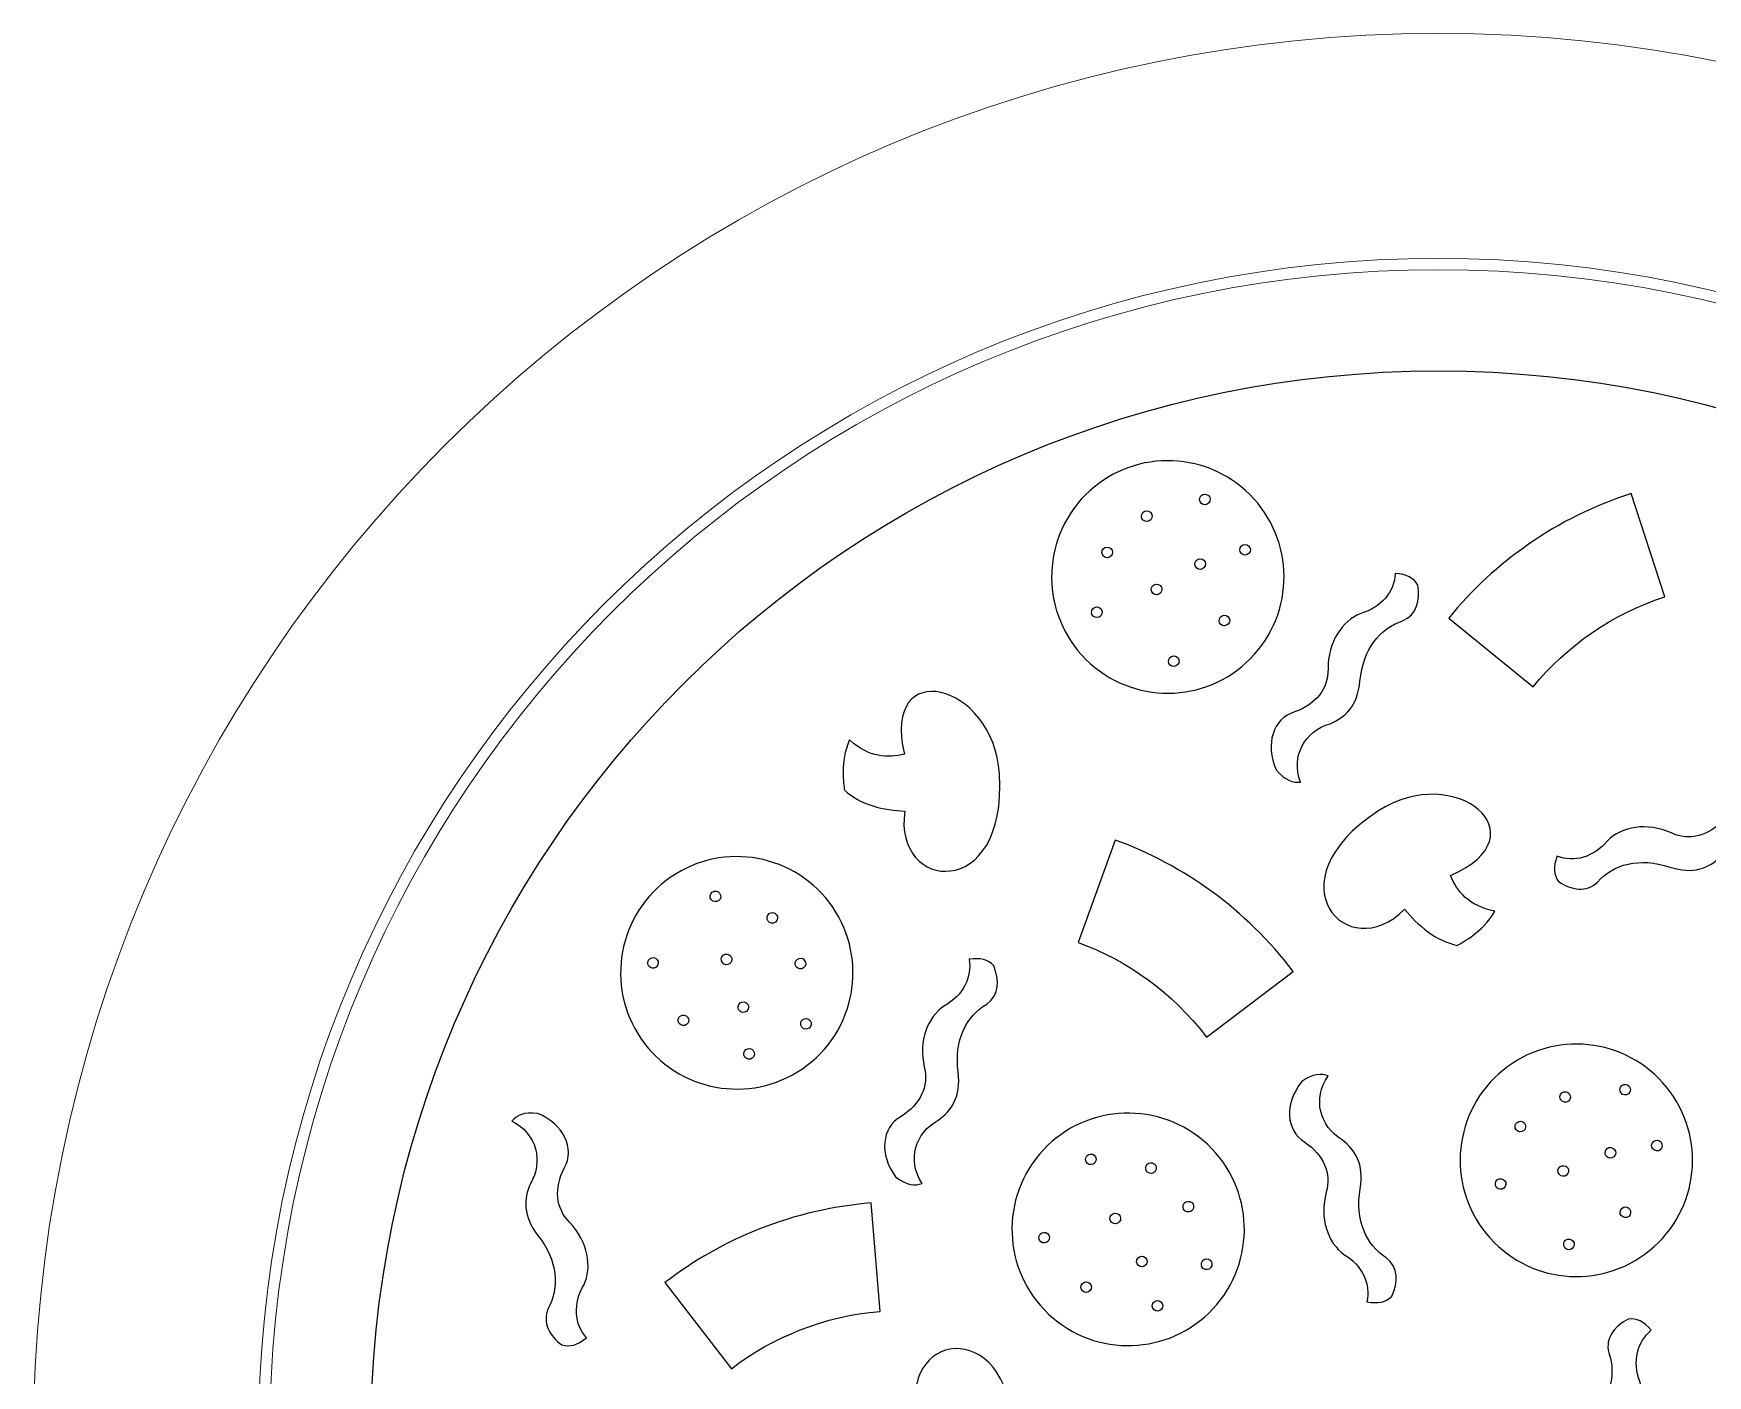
# Model space of a CAD drawing. Header units: millimetres. Extents: x -85 to 85, y -161 to 152.
# Drawn here: x -80.62 to -47.8, y 125.43 to 151.73 of the extents above; entities that cross this region are included whole.
import ezdxf

# ---------------------------------------------------------------- set-up
doc = ezdxf.new("R2010")
doc.units = ezdxf.units.MM
doc.header["$MEASUREMENT"] = 0
doc.layers.add('Layer 1', color=7, linetype='Continuous')

msp = doc.modelspace()

# ---------------------------------------------------------------- linework, layer by layer
at = {"layer": 'Layer 1', "color": 1, "lineweight": 9}
for points in [[(-25.534, 124.186), (-25.534, 108.974), (-37.866, 96.642), (-53.078, 96.642), (-53.078, 96.642), (-68.291, 96.642), (-80.623, 108.974), (-80.623, 124.186), (-80.623, 124.186), (-80.623, 139.399), (-68.291, 151.731), (-53.078, 151.731), (-53.078, 151.731), (-37.866, 151.731), (-25.534, 139.399), (-25.534, 124.186)], [(-29.943, 124.186), (-29.943, 111.409), (-40.301, 101.051), (-53.078, 101.051), (-53.078, 101.051), (-65.856, 101.051), (-76.214, 111.409), (-76.214, 124.186), (-76.214, 124.186), (-76.214, 136.964), (-65.856, 147.322), (-53.078, 147.322), (-53.078, 147.322), (-40.301, 147.322), (-29.943, 136.964), (-29.943, 124.186)], [(-30.162, 124.186), (-30.162, 111.53), (-40.422, 101.271), (-53.078, 101.271), (-53.078, 101.271), (-65.734, 101.271), (-75.994, 111.53), (-75.994, 124.186), (-75.994, 124.186), (-75.994, 136.842), (-65.734, 147.102), (-53.078, 147.102), (-53.078, 147.102), (-40.422, 147.102), (-30.162, 136.842), (-30.162, 124.186)]]:
    msp.add_open_spline(points, degree=3, knots=[0, 0, 0, 0, 0.2, 0.2, 0.2, 0.2, 0.4, 0.4, 0.4, 0.4, 0.6, 0.6, 0.6, 0.6, 1, 1, 1, 1], dxfattribs=at)
at = {"layer": 'Layer 1', "color": 250}
for points, knots in [([(-53.078, 145.118), (-64.639, 145.118), (-74.01, 135.746), (-74.01, 124.186), (-74.01, 124.186), (-74.01, 112.626), (-64.639, 103.255), (-53.078, 103.255), (-53.078, 103.255), (-41.518, 103.255), (-32.147, 112.626), (-32.147, 124.186), (-32.147, 124.186), (-32.147, 135.746), (-41.518, 145.118), (-53.078, 145.118)], [0, 0, 0, 0, 0.2, 0.2, 0.2, 0.2, 0.4, 0.4, 0.4, 0.4, 0.6, 0.6, 0.6, 0.6, 1, 1, 1, 1]), ([(-60.076, 142.601), (-59.237, 143.537), (-57.796, 143.616), (-56.859, 142.776), (-56.859, 142.776), (-55.922, 141.936), (-55.844, 140.496), (-56.684, 139.559), (-56.684, 139.559), (-57.524, 138.622), (-58.964, 138.543), (-59.901, 139.383), (-59.901, 139.383), (-60.838, 140.223), (-60.917, 141.663), (-60.076, 142.601)], [0, 0, 0, 0, 0.2, 0.2, 0.2, 0.2, 0.4, 0.4, 0.4, 0.4, 0.6, 0.6, 0.6, 0.6, 1, 1, 1, 1]), ([(-57.575, 142.529), (-57.536, 142.572), (-57.54, 142.637), (-57.583, 142.676), (-57.583, 142.676), (-57.626, 142.714), (-57.691, 142.711), (-57.73, 142.668), (-57.73, 142.668), (-57.768, 142.625), (-57.765, 142.559), (-57.722, 142.521), (-57.722, 142.521), (-57.679, 142.482), (-57.613, 142.486), (-57.575, 142.529)], [0, 0, 0, 0, 0.2, 0.2, 0.2, 0.2, 0.4, 0.4, 0.4, 0.4, 0.6, 0.6, 0.6, 0.6, 1, 1, 1, 1]), ([(-49.292, 142.717), (-49.292, 142.717), (-48.634, 140.69), (-48.634, 140.69), (-48.634, 140.69), (-49.685, 140.349), (-50.562, 139.722), (-51.215, 138.928), (-51.215, 138.928), (-51.215, 138.928), (-52.872, 140.274), (-52.872, 140.274), (-52.872, 140.274), (-52.872, 140.274), (-52.872, 140.274), (-52.872, 140.274), (-52.872, 140.274), (-51.968, 141.377), (-50.75, 142.244), (-49.292, 142.717)], [0, 0, 0, 0, 0.166667, 0.166667, 0.166667, 0.166667, 0.333333, 0.333333, 0.333333, 0.333333, 0.5, 0.5, 0.5, 0.5, 0.666667, 0.666667, 0.666667, 0.666667, 1, 1, 1, 1]), ([(-58.714, 142.202), (-58.676, 142.245), (-58.68, 142.311), (-58.722, 142.349), (-58.722, 142.349), (-58.765, 142.387), (-58.831, 142.384), (-58.869, 142.341), (-58.869, 142.341), (-58.908, 142.298), (-58.904, 142.233), (-58.862, 142.194), (-58.862, 142.194), (-58.818, 142.156), (-58.753, 142.159), (-58.714, 142.202)], [0, 0, 0, 0, 0.2, 0.2, 0.2, 0.2, 0.4, 0.4, 0.4, 0.4, 0.6, 0.6, 0.6, 0.6, 1, 1, 1, 1]), ([(-59.491, 141.492), (-59.453, 141.535), (-59.456, 141.6), (-59.499, 141.639), (-59.499, 141.639), (-59.542, 141.677), (-59.608, 141.674), (-59.646, 141.631), (-59.646, 141.631), (-59.685, 141.588), (-59.681, 141.523), (-59.638, 141.484), (-59.638, 141.484), (-59.595, 141.445), (-59.53, 141.449), (-59.491, 141.492)], [0, 0, 0, 0, 0.2, 0.2, 0.2, 0.2, 0.4, 0.4, 0.4, 0.4, 0.6, 0.6, 0.6, 0.6, 1, 1, 1, 1]), ([(-56.788, 141.544), (-56.749, 141.587), (-56.753, 141.652), (-56.796, 141.691), (-56.796, 141.691), (-56.839, 141.729), (-56.904, 141.725), (-56.942, 141.683), (-56.942, 141.683), (-56.981, 141.64), (-56.978, 141.574), (-56.935, 141.536), (-56.935, 141.536), (-56.892, 141.497), (-56.826, 141.501), (-56.788, 141.544)], [0, 0, 0, 0, 0.2, 0.2, 0.2, 0.2, 0.4, 0.4, 0.4, 0.4, 0.6, 0.6, 0.6, 0.6, 1, 1, 1, 1]), ([(-57.666, 141.262), (-57.627, 141.305), (-57.631, 141.37), (-57.674, 141.409), (-57.674, 141.409), (-57.717, 141.447), (-57.782, 141.444), (-57.821, 141.401), (-57.821, 141.401), (-57.859, 141.358), (-57.856, 141.292), (-57.813, 141.254), (-57.813, 141.254), (-57.77, 141.216), (-57.704, 141.219), (-57.666, 141.262)], [0, 0, 0, 0, 0.2, 0.2, 0.2, 0.2, 0.4, 0.4, 0.4, 0.4, 0.6, 0.6, 0.6, 0.6, 1, 1, 1, 1]), ([(-58.67, 140.756), (-58.627, 140.717), (-58.562, 140.721), (-58.523, 140.764), (-58.523, 140.764), (-58.485, 140.807), (-58.489, 140.872), (-58.531, 140.911), (-58.531, 140.911), (-58.574, 140.949), (-58.64, 140.946), (-58.678, 140.903), (-58.678, 140.903), (-58.717, 140.86), (-58.713, 140.794), (-58.67, 140.756)], [0, 0, 0, 0, 0.2, 0.2, 0.2, 0.2, 0.4, 0.4, 0.4, 0.4, 0.6, 0.6, 0.6, 0.6, 1, 1, 1, 1]), ([(-55.239, 139.276), (-55.242, 139.802), (-54.962, 140.223), (-54.594, 140.365), (-54.594, 140.365), (-54.195, 140.476), (-53.932, 140.796), (-53.923, 141.15), (-53.923, 141.15), (-53.692, 141.129), (-53.564, 141.066), (-53.478, 140.92), (-53.478, 140.92), (-53.427, 140.63), (-53.493, 140.335), (-53.776, 140.217), (-53.776, 140.217), (-54.219, 140.075), (-54.556, 139.661), (-54.612, 139.039), (-54.612, 139.039), (-54.657, 138.551), (-54.906, 138.324), (-55.199, 138.203), (-55.199, 138.203), (-55.687, 138.06), (-55.972, 137.579), (-55.779, 137.058), (-55.779, 137.058), (-55.928, 137.045), (-56.077, 137.086), (-56.255, 137.301), (-56.255, 137.301), (-56.476, 137.799), (-56.319, 138.305), (-55.894, 138.434), (-55.894, 138.434), (-55.476, 138.582), (-55.231, 138.886), (-55.239, 139.276)], [0, 0, 0, 0, 0.090909, 0.090909, 0.090909, 0.090909, 0.181818, 0.181818, 0.181818, 0.181818, 0.272727, 0.272727, 0.272727, 0.272727, 0.363636, 0.363636, 0.363636, 0.363636, 0.454545, 0.454545, 0.454545, 0.454545, 0.545455, 0.545455, 0.545455, 0.545455, 0.636364, 0.636364, 0.636364, 0.636364, 0.727273, 0.727273, 0.727273, 0.727273, 0.818182, 0.818182, 0.818182, 0.818182, 1, 1, 1, 1]), ([(-59.696, 140.318), (-59.658, 140.361), (-59.661, 140.427), (-59.704, 140.465), (-59.704, 140.465), (-59.747, 140.504), (-59.813, 140.5), (-59.851, 140.457), (-59.851, 140.457), (-59.89, 140.414), (-59.886, 140.349), (-59.843, 140.311), (-59.843, 140.311), (-59.8, 140.272), (-59.735, 140.275), (-59.696, 140.318)], [0, 0, 0, 0, 0.2, 0.2, 0.2, 0.2, 0.4, 0.4, 0.4, 0.4, 0.6, 0.6, 0.6, 0.6, 1, 1, 1, 1]), ([(-57.194, 140.156), (-57.155, 140.198), (-57.159, 140.264), (-57.202, 140.303), (-57.202, 140.303), (-57.244, 140.341), (-57.31, 140.337), (-57.348, 140.295), (-57.348, 140.295), (-57.387, 140.252), (-57.384, 140.186), (-57.341, 140.148), (-57.341, 140.148), (-57.298, 140.109), (-57.232, 140.113), (-57.194, 140.156)], [0, 0, 0, 0, 0.2, 0.2, 0.2, 0.2, 0.4, 0.4, 0.4, 0.4, 0.6, 0.6, 0.6, 0.6, 1, 1, 1, 1]), ([(-64.625, 137.884), (-64.228, 137.534), (-63.876, 137.525), (-63.544, 137.607), (-63.544, 137.607), (-64.003, 139.541), (-61.797, 139.027), (-61.682, 137.218), (-61.682, 137.218), (-61.523, 134.695), (-63.775, 134.912), (-63.537, 136.489), (-63.537, 136.489), (-63.938, 136.505), (-64.411, 136.613), (-64.723, 136.899), (-64.723, 136.899), (-64.731, 137.019), (-64.813, 137.435), (-64.625, 137.884)], [0, 0, 0, 0, 0.166667, 0.166667, 0.166667, 0.166667, 0.333333, 0.333333, 0.333333, 0.333333, 0.5, 0.5, 0.5, 0.5, 0.666667, 0.666667, 0.666667, 0.666667, 1, 1, 1, 1]), ([(-58.187, 139.36), (-58.148, 139.403), (-58.152, 139.468), (-58.195, 139.507), (-58.195, 139.507), (-58.238, 139.545), (-58.303, 139.541), (-58.341, 139.499), (-58.341, 139.499), (-58.38, 139.456), (-58.377, 139.39), (-58.334, 139.352), (-58.334, 139.352), (-58.291, 139.314), (-58.225, 139.317), (-58.187, 139.36)], [0, 0, 0, 0, 0.2, 0.2, 0.2, 0.2, 0.4, 0.4, 0.4, 0.4, 0.6, 0.6, 0.6, 0.6, 1, 1, 1, 1]), ([(-52.836, 135.228), (-52.703, 134.912), (-52.486, 134.635), (-51.968, 134.526), (-51.968, 134.526), (-52.216, 134.106), (-52.6, 133.924), (-52.699, 133.859), (-52.699, 133.859), (-53.116, 133.939), (-53.485, 134.253), (-53.737, 134.565), (-53.737, 134.565), (-54.86, 133.432), (-56.379, 135.109), (-54.26, 136.488), (-54.26, 136.488), (-52.742, 137.477), (-51.01, 136.014), (-52.836, 135.228)], [0, 0, 0, 0, 0.166667, 0.166667, 0.166667, 0.166667, 0.333333, 0.333333, 0.333333, 0.333333, 0.5, 0.5, 0.5, 0.5, 0.666667, 0.666667, 0.666667, 0.666667, 1, 1, 1, 1]), ([(-47.471, 136.326), (-47.183, 136.663), (-46.656, 136.605), (-46.288, 136.204), (-46.288, 136.204), (-46.163, 135.954), (-46.185, 135.801), (-46.257, 135.67), (-46.257, 135.67), (-46.657, 136.055), (-47.211, 135.987), (-47.537, 135.597), (-47.537, 135.597), (-47.765, 135.377), (-48.074, 135.24), (-48.538, 135.394), (-48.538, 135.394), (-49.132, 135.591), (-49.646, 135.448), (-49.954, 135.099), (-49.954, 135.099), (-50.174, 134.886), (-50.471, 134.945), (-50.716, 135.107), (-50.716, 135.107), (-50.816, 135.244), (-50.823, 135.387), (-50.749, 135.608), (-50.749, 135.608), (-50.421, 135.474), (-50.023, 135.587), (-49.761, 135.908), (-49.761, 135.908), (-49.484, 136.188), (-48.986, 136.276), (-48.506, 136.062), (-48.506, 136.062), (-48.152, 135.899), (-47.774, 136.002), (-47.471, 136.326)], [0, 0, 0, 0, 0.090909, 0.090909, 0.090909, 0.090909, 0.181818, 0.181818, 0.181818, 0.181818, 0.272727, 0.272727, 0.272727, 0.272727, 0.363636, 0.363636, 0.363636, 0.363636, 0.454545, 0.454545, 0.454545, 0.454545, 0.545455, 0.545455, 0.545455, 0.545455, 0.636364, 0.636364, 0.636364, 0.636364, 0.727273, 0.727273, 0.727273, 0.727273, 0.818182, 0.818182, 0.818182, 0.818182, 1, 1, 1, 1]), ([(-57.621, 132.058), (-58.289, 132.939), (-59.169, 133.559), (-60.135, 133.915), (-60.135, 133.915), (-60.135, 133.915), (-59.41, 135.922), (-59.41, 135.922), (-59.41, 135.922), (-59.41, 135.922), (-59.41, 135.923), (-59.41, 135.923), (-59.41, 135.923), (-58.071, 135.432), (-56.85, 134.568), (-55.924, 133.348), (-55.924, 133.348), (-55.924, 133.348), (-57.621, 132.058), (-57.621, 132.058)], [0, 0, 0, 0, 0.166667, 0.166667, 0.166667, 0.166667, 0.333333, 0.333333, 0.333333, 0.333333, 0.5, 0.5, 0.5, 0.5, 0.666667, 0.666667, 0.666667, 0.666667, 1, 1, 1, 1]), ([(-68.214, 135.131), (-67.213, 135.894), (-65.784, 135.702), (-65.02, 134.702), (-65.02, 134.702), (-64.257, 133.701), (-64.45, 132.272), (-65.45, 131.509), (-65.45, 131.509), (-66.45, 130.745), (-67.88, 130.938), (-68.643, 131.938), (-68.643, 131.938), (-69.406, 132.939), (-69.214, 134.368), (-68.214, 135.131)], [0, 0, 0, 0, 0.2, 0.2, 0.2, 0.2, 0.4, 0.4, 0.4, 0.4, 0.6, 0.6, 0.6, 0.6, 1, 1, 1, 1]), ([(-67.187, 134.735), (-67.142, 134.77), (-67.133, 134.836), (-67.168, 134.881), (-67.168, 134.881), (-67.203, 134.927), (-67.268, 134.936), (-67.314, 134.901), (-67.314, 134.901), (-67.36, 134.866), (-67.368, 134.801), (-67.333, 134.755), (-67.333, 134.755), (-67.299, 134.709), (-67.233, 134.701), (-67.187, 134.735)], [0, 0, 0, 0, 0.2, 0.2, 0.2, 0.2, 0.4, 0.4, 0.4, 0.4, 0.6, 0.6, 0.6, 0.6, 1, 1, 1, 1]), ([(-66.073, 134.315), (-66.027, 134.35), (-66.019, 134.415), (-66.054, 134.46), (-66.054, 134.46), (-66.089, 134.506), (-66.154, 134.515), (-66.199, 134.48), (-66.199, 134.48), (-66.245, 134.445), (-66.254, 134.38), (-66.219, 134.334), (-66.219, 134.334), (-66.184, 134.288), (-66.119, 134.28), (-66.073, 134.315)], [0, 0, 0, 0, 0.2, 0.2, 0.2, 0.2, 0.4, 0.4, 0.4, 0.4, 0.6, 0.6, 0.6, 0.6, 1, 1, 1, 1]), ([(-68.412, 133.432), (-68.366, 133.467), (-68.357, 133.532), (-68.392, 133.578), (-68.392, 133.578), (-68.427, 133.623), (-68.492, 133.632), (-68.538, 133.597), (-68.538, 133.597), (-68.584, 133.562), (-68.592, 133.497), (-68.557, 133.451), (-68.557, 133.451), (-68.523, 133.406), (-68.457, 133.397), (-68.412, 133.432)], [0, 0, 0, 0, 0.2, 0.2, 0.2, 0.2, 0.4, 0.4, 0.4, 0.4, 0.6, 0.6, 0.6, 0.6, 1, 1, 1, 1]), ([(-66.969, 133.5), (-66.924, 133.535), (-66.915, 133.6), (-66.95, 133.646), (-66.95, 133.646), (-66.985, 133.692), (-67.05, 133.701), (-67.096, 133.665), (-67.096, 133.665), (-67.142, 133.631), (-67.15, 133.566), (-67.115, 133.52), (-67.115, 133.52), (-67.08, 133.474), (-67.015, 133.465), (-66.969, 133.5)], [0, 0, 0, 0, 0.2, 0.2, 0.2, 0.2, 0.4, 0.4, 0.4, 0.4, 0.6, 0.6, 0.6, 0.6, 1, 1, 1, 1]), ([(-65.521, 133.419), (-65.475, 133.454), (-65.466, 133.519), (-65.501, 133.564), (-65.501, 133.564), (-65.536, 133.61), (-65.601, 133.619), (-65.647, 133.584), (-65.647, 133.584), (-65.693, 133.549), (-65.701, 133.484), (-65.666, 133.438), (-65.666, 133.438), (-65.632, 133.392), (-65.567, 133.384), (-65.521, 133.419)], [0, 0, 0, 0, 0.2, 0.2, 0.2, 0.2, 0.4, 0.4, 0.4, 0.4, 0.6, 0.6, 0.6, 0.6, 1, 1, 1, 1]), ([(-63.155, 131.472), (-63.272, 131.984), (-63.09, 132.455), (-62.762, 132.674), (-62.762, 132.674), (-62.397, 132.87), (-62.21, 133.239), (-62.278, 133.587), (-62.278, 133.587), (-62.048, 133.616), (-61.909, 133.583), (-61.793, 133.458), (-61.793, 133.458), (-61.681, 133.187), (-61.68, 132.884), (-61.931, 132.708), (-61.931, 132.708), (-62.333, 132.473), (-62.572, 131.996), (-62.492, 131.376), (-62.492, 131.376), (-62.429, 130.89), (-62.623, 130.614), (-62.883, 130.432), (-62.883, 130.432), (-63.328, 130.186), (-63.501, 129.656), (-63.199, 129.189), (-63.199, 129.189), (-63.342, 129.144), (-63.496, 129.151), (-63.717, 129.322), (-63.717, 129.322), (-64.041, 129.76), (-63.997, 130.288), (-63.611, 130.506), (-63.611, 130.506), (-63.235, 130.742), (-63.061, 131.092), (-63.155, 131.472)], [0, 0, 0, 0, 0.090909, 0.090909, 0.090909, 0.090909, 0.181818, 0.181818, 0.181818, 0.181818, 0.272727, 0.272727, 0.272727, 0.272727, 0.363636, 0.363636, 0.363636, 0.363636, 0.454545, 0.454545, 0.454545, 0.454545, 0.545455, 0.545455, 0.545455, 0.545455, 0.636364, 0.636364, 0.636364, 0.636364, 0.727273, 0.727273, 0.727273, 0.727273, 0.818182, 0.818182, 0.818182, 0.818182, 1, 1, 1, 1]), ([(-66.641, 132.565), (-66.595, 132.599), (-66.586, 132.665), (-66.621, 132.71), (-66.621, 132.71), (-66.656, 132.756), (-66.721, 132.765), (-66.767, 132.73), (-66.767, 132.73), (-66.813, 132.695), (-66.821, 132.63), (-66.786, 132.584), (-66.786, 132.584), (-66.751, 132.538), (-66.686, 132.53), (-66.641, 132.565)], [0, 0, 0, 0, 0.2, 0.2, 0.2, 0.2, 0.4, 0.4, 0.4, 0.4, 0.6, 0.6, 0.6, 0.6, 1, 1, 1, 1]), ([(-67.815, 132.308), (-67.77, 132.342), (-67.761, 132.408), (-67.796, 132.453), (-67.796, 132.453), (-67.831, 132.499), (-67.896, 132.508), (-67.942, 132.473), (-67.942, 132.473), (-67.988, 132.438), (-67.996, 132.373), (-67.961, 132.327), (-67.961, 132.327), (-67.926, 132.281), (-67.861, 132.273), (-67.815, 132.308)], [0, 0, 0, 0, 0.2, 0.2, 0.2, 0.2, 0.4, 0.4, 0.4, 0.4, 0.6, 0.6, 0.6, 0.6, 1, 1, 1, 1]), ([(-65.559, 132.257), (-65.524, 132.212), (-65.459, 132.203), (-65.413, 132.238), (-65.413, 132.238), (-65.367, 132.273), (-65.358, 132.338), (-65.393, 132.384), (-65.393, 132.384), (-65.428, 132.43), (-65.493, 132.438), (-65.539, 132.404), (-65.539, 132.404), (-65.585, 132.369), (-65.594, 132.303), (-65.559, 132.257)], [0, 0, 0, 0, 0.2, 0.2, 0.2, 0.2, 0.4, 0.4, 0.4, 0.4, 0.6, 0.6, 0.6, 0.6, 1, 1, 1, 1]), ([(-48.933, 127.877), (-49.91, 127.084), (-51.344, 127.232), (-52.137, 128.209), (-52.137, 128.209), (-52.931, 129.185), (-52.783, 130.62), (-51.806, 131.413), (-51.806, 131.413), (-50.829, 132.207), (-49.394, 132.058), (-48.601, 131.082), (-48.601, 131.082), (-47.808, 130.105), (-47.956, 128.67), (-48.933, 127.877)], [0, 0, 0, 0, 0.2, 0.2, 0.2, 0.2, 0.4, 0.4, 0.4, 0.4, 0.6, 0.6, 0.6, 0.6, 1, 1, 1, 1]), ([(-66.674, 131.669), (-66.639, 131.623), (-66.574, 131.614), (-66.528, 131.649), (-66.528, 131.649), (-66.482, 131.684), (-66.473, 131.749), (-66.508, 131.795), (-66.508, 131.795), (-66.543, 131.841), (-66.608, 131.849), (-66.654, 131.815), (-66.654, 131.815), (-66.7, 131.78), (-66.709, 131.714), (-66.674, 131.669)], [0, 0, 0, 0, 0.2, 0.2, 0.2, 0.2, 0.4, 0.4, 0.4, 0.4, 0.6, 0.6, 0.6, 0.6, 1, 1, 1, 1]), ([(-54.963, 130.047), (-54.71, 129.855), (-54.527, 129.572), (-54.608, 129.089), (-54.608, 129.089), (-54.711, 128.472), (-54.49, 127.986), (-54.097, 127.736), (-54.097, 127.736), (-53.853, 127.551), (-53.865, 127.249), (-53.987, 126.982), (-53.987, 126.982), (-54.107, 126.862), (-54.248, 126.833), (-54.477, 126.872), (-54.477, 126.872), (-54.395, 127.216), (-54.569, 127.592), (-54.926, 127.801), (-54.926, 127.801), (-55.246, 128.032), (-55.41, 128.51), (-55.273, 129.018), (-55.273, 129.018), (-55.167, 129.393), (-55.327, 129.75), (-55.693, 129.999), (-55.693, 129.999), (-56.071, 130.232), (-56.096, 130.761), (-55.755, 131.187), (-55.755, 131.187), (-55.528, 131.349), (-55.373, 131.351), (-55.233, 131.3), (-55.233, 131.3), (-55.552, 130.845), (-55.398, 130.308), (-54.963, 130.047)], [0, 0, 0, 0, 0.090909, 0.090909, 0.090909, 0.090909, 0.181818, 0.181818, 0.181818, 0.181818, 0.272727, 0.272727, 0.272727, 0.272727, 0.363636, 0.363636, 0.363636, 0.363636, 0.454545, 0.454545, 0.454545, 0.454545, 0.545455, 0.545455, 0.545455, 0.545455, 0.636364, 0.636364, 0.636364, 0.636364, 0.727273, 0.727273, 0.727273, 0.727273, 0.818182, 0.818182, 0.818182, 0.818182, 1, 1, 1, 1]), ([(-50.523, 130.806), (-50.479, 130.842), (-50.472, 130.908), (-50.508, 130.953), (-50.508, 130.953), (-50.544, 130.997), (-50.61, 131.004), (-50.654, 130.968), (-50.654, 130.968), (-50.699, 130.931), (-50.706, 130.866), (-50.67, 130.822), (-50.67, 130.822), (-50.634, 130.777), (-50.568, 130.77), (-50.523, 130.806)], [0, 0, 0, 0, 0.2, 0.2, 0.2, 0.2, 0.4, 0.4, 0.4, 0.4, 0.6, 0.6, 0.6, 0.6, 1, 1, 1, 1]), ([(-49.347, 130.95), (-49.302, 130.987), (-49.295, 131.052), (-49.332, 131.097), (-49.332, 131.097), (-49.368, 131.141), (-49.433, 131.148), (-49.478, 131.112), (-49.478, 131.112), (-49.523, 131.076), (-49.529, 131.01), (-49.493, 130.965), (-49.493, 130.965), (-49.457, 130.92), (-49.391, 130.914), (-49.347, 130.95)], [0, 0, 0, 0, 0.2, 0.2, 0.2, 0.2, 0.4, 0.4, 0.4, 0.4, 0.6, 0.6, 0.6, 0.6, 1, 1, 1, 1]), ([(-60.897, 129.764), (-60.084, 130.724), (-58.646, 130.844), (-57.686, 130.031), (-57.686, 130.031), (-56.725, 129.218), (-56.606, 127.78), (-57.419, 126.82), (-57.419, 126.82), (-58.232, 125.859), (-59.669, 125.74), (-60.63, 126.553), (-60.63, 126.553), (-61.59, 127.366), (-61.71, 128.804), (-60.897, 129.764)], [0, 0, 0, 0, 0.2, 0.2, 0.2, 0.2, 0.4, 0.4, 0.4, 0.4, 0.6, 0.6, 0.6, 0.6, 1, 1, 1, 1]), ([(-70.732, 130.565), (-70.229, 130.355), (-69.996, 129.88), (-70.216, 129.494), (-70.216, 129.494), (-70.417, 129.099), (-70.386, 128.709), (-70.112, 128.431), (-70.112, 128.431), (-69.749, 128.052), (-69.663, 127.554), (-69.832, 127.198), (-69.832, 127.198), (-70.045, 126.842), (-70.017, 126.429), (-69.779, 126.166), (-69.779, 126.166), (-69.961, 126.023), (-70.098, 125.98), (-70.262, 126.028), (-70.262, 126.028), (-70.498, 126.203), (-70.653, 126.462), (-70.528, 126.742), (-70.528, 126.742), (-70.303, 127.15), (-70.344, 127.683), (-70.73, 128.174), (-70.73, 128.174), (-71.033, 128.558), (-71.009, 128.895), (-70.879, 129.184), (-70.879, 129.184), (-70.623, 129.623), (-70.746, 130.168), (-71.244, 130.414), (-71.244, 130.414), (-71.145, 130.526), (-71.009, 130.598), (-70.732, 130.565)], [0, 0, 0, 0, 0.090909, 0.090909, 0.090909, 0.090909, 0.181818, 0.181818, 0.181818, 0.181818, 0.272727, 0.272727, 0.272727, 0.272727, 0.363636, 0.363636, 0.363636, 0.363636, 0.454545, 0.454545, 0.454545, 0.454545, 0.545455, 0.545455, 0.545455, 0.545455, 0.636364, 0.636364, 0.636364, 0.636364, 0.727273, 0.727273, 0.727273, 0.727273, 0.818182, 0.818182, 0.818182, 0.818182, 1, 1, 1, 1]), ([(-51.533, 130.388), (-51.578, 130.352), (-51.585, 130.287), (-51.549, 130.242), (-51.549, 130.242), (-51.512, 130.197), (-51.447, 130.19), (-51.402, 130.227), (-51.402, 130.227), (-51.357, 130.263), (-51.351, 130.329), (-51.387, 130.373), (-51.387, 130.373), (-51.423, 130.418), (-51.489, 130.424), (-51.533, 130.388)], [0, 0, 0, 0, 0.2, 0.2, 0.2, 0.2, 0.4, 0.4, 0.4, 0.4, 0.6, 0.6, 0.6, 0.6, 1, 1, 1, 1]), ([(-48.855, 130.015), (-48.9, 129.979), (-48.907, 129.913), (-48.87, 129.869), (-48.87, 129.869), (-48.834, 129.824), (-48.769, 129.817), (-48.724, 129.854), (-48.724, 129.854), (-48.679, 129.89), (-48.673, 129.955), (-48.709, 130), (-48.709, 130), (-48.745, 130.045), (-48.811, 130.051), (-48.855, 130.015)], [0, 0, 0, 0, 0.2, 0.2, 0.2, 0.2, 0.4, 0.4, 0.4, 0.4, 0.6, 0.6, 0.6, 0.6, 1, 1, 1, 1]), ([(-59.81, 129.598), (-59.772, 129.642), (-59.778, 129.708), (-59.822, 129.745), (-59.822, 129.745), (-59.866, 129.782), (-59.931, 129.776), (-59.968, 129.733), (-59.968, 129.733), (-60.006, 129.689), (-60, 129.623), (-59.956, 129.586), (-59.956, 129.586), (-59.912, 129.548), (-59.847, 129.554), (-59.81, 129.598)], [0, 0, 0, 0, 0.2, 0.2, 0.2, 0.2, 0.4, 0.4, 0.4, 0.4, 0.6, 0.6, 0.6, 0.6, 1, 1, 1, 1]), ([(-49.767, 129.875), (-49.811, 129.838), (-49.818, 129.773), (-49.782, 129.729), (-49.782, 129.729), (-49.746, 129.684), (-49.68, 129.677), (-49.636, 129.713), (-49.636, 129.713), (-49.591, 129.749), (-49.584, 129.815), (-49.621, 129.86), (-49.621, 129.86), (-49.657, 129.904), (-49.722, 129.911), (-49.767, 129.875)], [0, 0, 0, 0, 0.2, 0.2, 0.2, 0.2, 0.4, 0.4, 0.4, 0.4, 0.6, 0.6, 0.6, 0.6, 1, 1, 1, 1]), ([(-58.631, 129.426), (-58.593, 129.47), (-58.599, 129.536), (-58.643, 129.573), (-58.643, 129.573), (-58.687, 129.61), (-58.752, 129.605), (-58.789, 129.561), (-58.789, 129.561), (-58.827, 129.517), (-58.821, 129.451), (-58.777, 129.414), (-58.777, 129.414), (-58.734, 129.377), (-58.668, 129.383), (-58.631, 129.426)], [0, 0, 0, 0, 0.2, 0.2, 0.2, 0.2, 0.4, 0.4, 0.4, 0.4, 0.6, 0.6, 0.6, 0.6, 1, 1, 1, 1]), ([(-50.545, 129.502), (-50.582, 129.547), (-50.647, 129.554), (-50.692, 129.518), (-50.692, 129.518), (-50.736, 129.481), (-50.743, 129.416), (-50.707, 129.371), (-50.707, 129.371), (-50.671, 129.326), (-50.605, 129.319), (-50.56, 129.356), (-50.56, 129.356), (-50.516, 129.392), (-50.509, 129.458), (-50.545, 129.502)], [0, 0, 0, 0, 0.2, 0.2, 0.2, 0.2, 0.4, 0.4, 0.4, 0.4, 0.6, 0.6, 0.6, 0.6, 1, 1, 1, 1]), ([(-51.92, 129.262), (-51.964, 129.225), (-51.971, 129.16), (-51.935, 129.115), (-51.935, 129.115), (-51.899, 129.071), (-51.833, 129.064), (-51.789, 129.1), (-51.789, 129.1), (-51.744, 129.136), (-51.737, 129.202), (-51.774, 129.246), (-51.774, 129.246), (-51.81, 129.291), (-51.875, 129.298), (-51.92, 129.262)], [0, 0, 0, 0, 0.2, 0.2, 0.2, 0.2, 0.4, 0.4, 0.4, 0.4, 0.6, 0.6, 0.6, 0.6, 1, 1, 1, 1]), ([(-66.938, 125.561), (-66.938, 125.561), (-68.242, 127.25), (-68.242, 127.25), (-68.242, 127.25), (-68.242, 127.25), (-68.242, 127.25), (-68.242, 127.25), (-68.242, 127.25), (-67.109, 128.117), (-65.725, 128.682), (-64.198, 128.809), (-64.198, 128.809), (-64.198, 128.809), (-64.022, 126.685), (-64.022, 126.685), (-64.022, 126.685), (-65.123, 126.593), (-66.12, 126.185), (-66.938, 125.561)], [0, 0, 0, 0, 0.166667, 0.166667, 0.166667, 0.166667, 0.333333, 0.333333, 0.333333, 0.333333, 0.5, 0.5, 0.5, 0.5, 0.666667, 0.666667, 0.666667, 0.666667, 1, 1, 1, 1]), ([(-57.899, 128.67), (-57.862, 128.714), (-57.867, 128.78), (-57.911, 128.817), (-57.911, 128.817), (-57.955, 128.854), (-58.02, 128.849), (-58.057, 128.805), (-58.057, 128.805), (-58.095, 128.761), (-58.089, 128.695), (-58.045, 128.658), (-58.045, 128.658), (-58.002, 128.621), (-57.936, 128.627), (-57.899, 128.67)], [0, 0, 0, 0, 0.2, 0.2, 0.2, 0.2, 0.4, 0.4, 0.4, 0.4, 0.6, 0.6, 0.6, 0.6, 1, 1, 1, 1]), ([(-49.474, 128.708), (-49.518, 128.672), (-49.526, 128.606), (-49.489, 128.562), (-49.489, 128.562), (-49.453, 128.517), (-49.387, 128.51), (-49.343, 128.547), (-49.343, 128.547), (-49.298, 128.583), (-49.291, 128.648), (-49.328, 128.693), (-49.328, 128.693), (-49.364, 128.738), (-49.429, 128.744), (-49.474, 128.708)], [0, 0, 0, 0, 0.2, 0.2, 0.2, 0.2, 0.4, 0.4, 0.4, 0.4, 0.6, 0.6, 0.6, 0.6, 1, 1, 1, 1]), ([(-59.331, 128.438), (-59.294, 128.482), (-59.299, 128.548), (-59.343, 128.585), (-59.343, 128.585), (-59.387, 128.622), (-59.453, 128.617), (-59.49, 128.573), (-59.49, 128.573), (-59.527, 128.529), (-59.521, 128.463), (-59.478, 128.426), (-59.478, 128.426), (-59.434, 128.389), (-59.368, 128.395), (-59.331, 128.438)], [0, 0, 0, 0, 0.2, 0.2, 0.2, 0.2, 0.4, 0.4, 0.4, 0.4, 0.6, 0.6, 0.6, 0.6, 1, 1, 1, 1]), ([(-60.725, 128.062), (-60.688, 128.106), (-60.693, 128.171), (-60.737, 128.208), (-60.737, 128.208), (-60.781, 128.246), (-60.846, 128.24), (-60.883, 128.196), (-60.883, 128.196), (-60.921, 128.153), (-60.915, 128.087), (-60.871, 128.05), (-60.871, 128.05), (-60.828, 128.012), (-60.762, 128.018), (-60.725, 128.062)], [0, 0, 0, 0, 0.2, 0.2, 0.2, 0.2, 0.4, 0.4, 0.4, 0.4, 0.6, 0.6, 0.6, 0.6, 1, 1, 1, 1]), ([(-50.579, 128.078), (-50.624, 128.042), (-50.631, 127.976), (-50.595, 127.932), (-50.595, 127.932), (-50.558, 127.887), (-50.493, 127.88), (-50.448, 127.916), (-50.448, 127.916), (-50.404, 127.953), (-50.397, 128.018), (-50.433, 128.063), (-50.433, 128.063), (-50.469, 128.107), (-50.535, 128.114), (-50.579, 128.078)], [0, 0, 0, 0, 0.2, 0.2, 0.2, 0.2, 0.4, 0.4, 0.4, 0.4, 0.6, 0.6, 0.6, 0.6, 1, 1, 1, 1]), ([(-58.809, 127.595), (-58.771, 127.639), (-58.777, 127.705), (-58.821, 127.742), (-58.821, 127.742), (-58.865, 127.779), (-58.93, 127.774), (-58.967, 127.73), (-58.967, 127.73), (-59.005, 127.686), (-58.999, 127.62), (-58.955, 127.583), (-58.955, 127.583), (-58.912, 127.546), (-58.846, 127.551), (-58.809, 127.595)], [0, 0, 0, 0, 0.2, 0.2, 0.2, 0.2, 0.4, 0.4, 0.4, 0.4, 0.6, 0.6, 0.6, 0.6, 1, 1, 1, 1]), ([(-57.54, 127.54), (-57.503, 127.584), (-57.508, 127.65), (-57.552, 127.687), (-57.552, 127.687), (-57.596, 127.724), (-57.661, 127.719), (-57.698, 127.675), (-57.698, 127.675), (-57.736, 127.631), (-57.73, 127.565), (-57.686, 127.528), (-57.686, 127.528), (-57.642, 127.491), (-57.577, 127.497), (-57.54, 127.54)], [0, 0, 0, 0, 0.2, 0.2, 0.2, 0.2, 0.4, 0.4, 0.4, 0.4, 0.6, 0.6, 0.6, 0.6, 1, 1, 1, 1]), ([(-59.901, 127.092), (-59.864, 127.136), (-59.869, 127.201), (-59.913, 127.238), (-59.913, 127.238), (-59.957, 127.276), (-60.023, 127.27), (-60.06, 127.226), (-60.06, 127.226), (-60.097, 127.182), (-60.092, 127.117), (-60.047, 127.08), (-60.047, 127.08), (-60.004, 127.043), (-59.938, 127.048), (-59.901, 127.092)], [0, 0, 0, 0, 0.2, 0.2, 0.2, 0.2, 0.4, 0.4, 0.4, 0.4, 0.6, 0.6, 0.6, 0.6, 1, 1, 1, 1]), ([(-58.649, 126.713), (-58.605, 126.676), (-58.539, 126.682), (-58.502, 126.726), (-58.502, 126.726), (-58.465, 126.769), (-58.47, 126.835), (-58.514, 126.872), (-58.514, 126.872), (-58.558, 126.909), (-58.624, 126.904), (-58.661, 126.86), (-58.661, 126.86), (-58.698, 126.816), (-58.692, 126.751), (-58.649, 126.713)], [0, 0, 0, 0, 0.2, 0.2, 0.2, 0.2, 0.4, 0.4, 0.4, 0.4, 0.6, 0.6, 0.6, 0.6, 1, 1, 1, 1]), ([(-64.312, 123.29), (-64.522, 123.729), (-64.46, 124.149), (-64.458, 124.269), (-64.458, 124.269), (-64.161, 124.57), (-63.694, 124.701), (-63.293, 124.737), (-63.293, 124.737), (-63.609, 126.301), (-61.37, 126.627), (-61.405, 124.099), (-61.405, 124.099), (-61.431, 122.288), (-63.61, 121.666), (-63.245, 123.62), (-63.245, 123.62), (-63.581, 123.685), (-63.933, 123.659), (-64.312, 123.29)], [0, 0, 0, 0, 0.166667, 0.166667, 0.166667, 0.166667, 0.333333, 0.333333, 0.333333, 0.333333, 0.5, 0.5, 0.5, 0.5, 0.666667, 0.666667, 0.666667, 0.666667, 1, 1, 1, 1]), ([(-50.483, 123.522), (-50.563, 123.829), (-50.532, 124.165), (-50.169, 124.494), (-50.169, 124.494), (-49.707, 124.914), (-49.579, 125.433), (-49.733, 125.872), (-49.733, 125.872), (-49.809, 126.169), (-49.614, 126.399), (-49.352, 126.533), (-49.352, 126.533), (-49.183, 126.553), (-49.055, 126.488), (-48.899, 126.316), (-48.899, 126.316), (-49.177, 126.096), (-49.273, 125.693), (-49.122, 125.308), (-49.122, 125.308), (-49.014, 124.928), (-49.181, 124.452), (-49.602, 124.138), (-49.602, 124.138), (-49.919, 123.909), (-50.014, 123.529), (-49.88, 123.107), (-49.88, 123.107), (-49.727, 122.69), (-50.036, 122.259), (-50.567, 122.135), (-50.567, 122.135), (-50.846, 122.149), (-50.968, 122.243), (-51.047, 122.37), (-51.047, 122.37), (-50.515, 122.53), (-50.303, 123.047), (-50.483, 123.522)], [0, 0, 0, 0, 0.090909, 0.090909, 0.090909, 0.090909, 0.181818, 0.181818, 0.181818, 0.181818, 0.272727, 0.272727, 0.272727, 0.272727, 0.363636, 0.363636, 0.363636, 0.363636, 0.454545, 0.454545, 0.454545, 0.454545, 0.545455, 0.545455, 0.545455, 0.545455, 0.636364, 0.636364, 0.636364, 0.636364, 0.727273, 0.727273, 0.727273, 0.727273, 0.818182, 0.818182, 0.818182, 0.818182, 1, 1, 1, 1])]:
    msp.add_open_spline(points, degree=3, knots=knots, dxfattribs=at)

doc.saveas('drawing.dxf')
